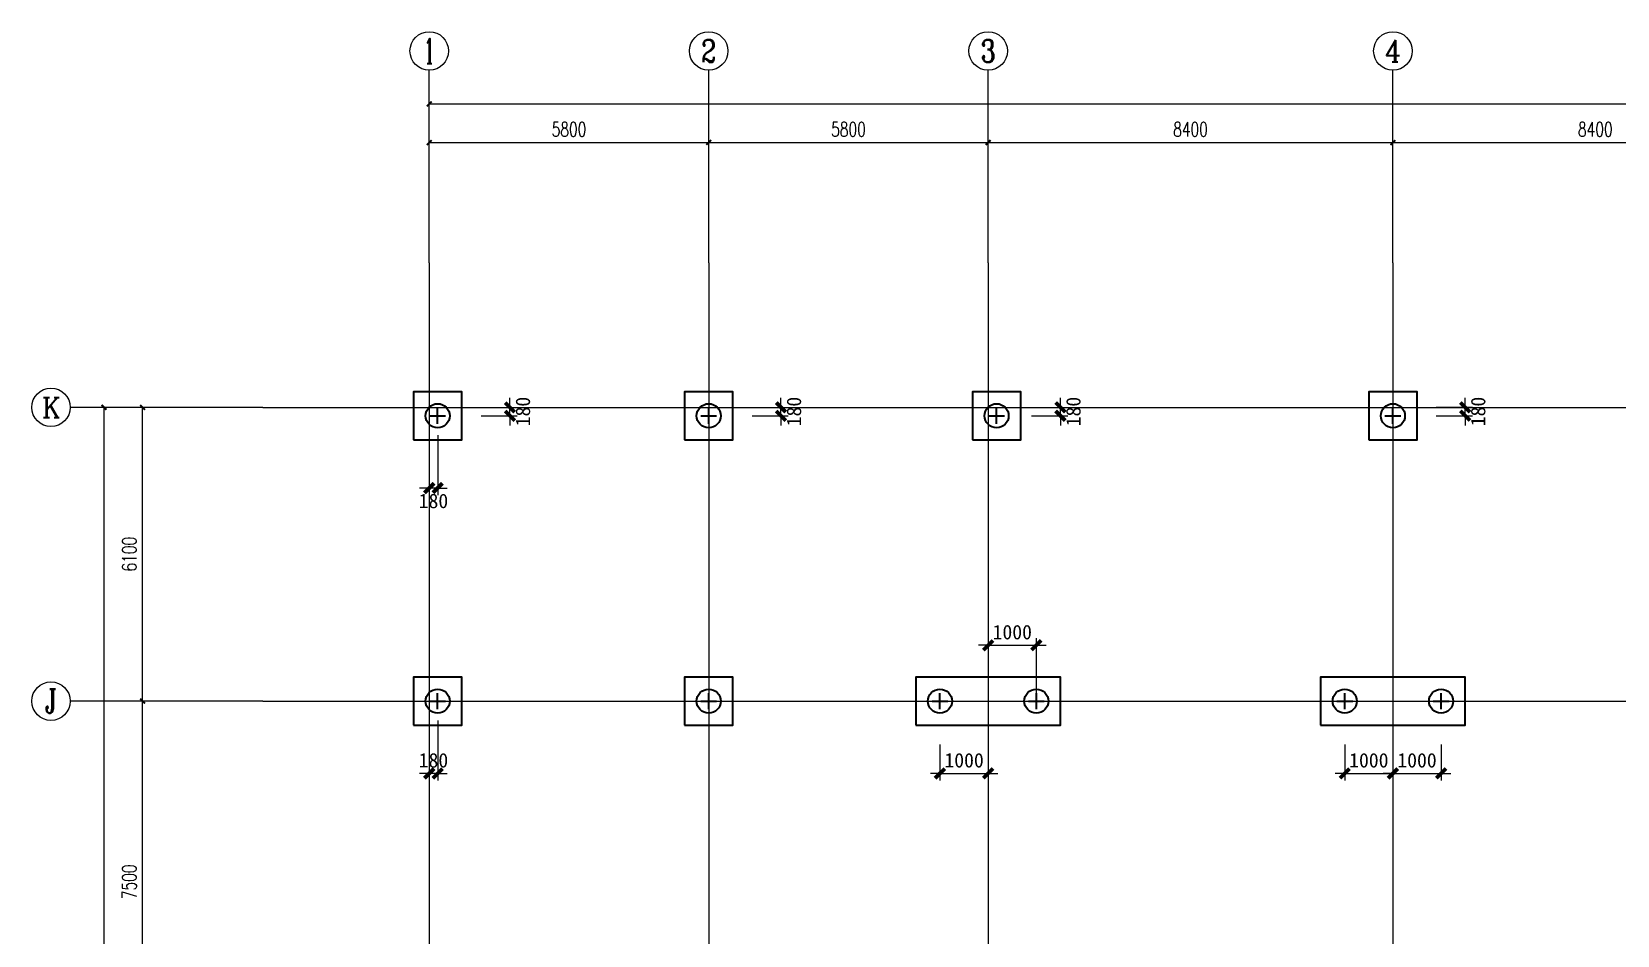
# Model space of a CAD drawing. Header units: millimetres. Extents: x -8252 to 341964, y -299084 to 206355.
# Drawn here: x -8252 to 24654, y 43938 to 62700 of the extents above; entities that cross this region are included whole.
import ezdxf
from ezdxf.enums import TextEntityAlignment as Align

# ---------------------------------------------------------------- set-up
doc = ezdxf.new("R2010")
doc.units = ezdxf.units.MM
doc.header["$LTSCALE"] = 500
doc.header["$PDMODE"] = 2
doc.header["$PDSIZE"] = 200
doc.linetypes.add('DASHDOT', pattern=[25.4, 12.7, -6.35, 0, -6.35])
for name, color, linetype in [('AXIS', 3, 'Continuous'), ('AXIS_TEXT', 7, 'Continuous'), ('dim____', 70, 'Continuous'), ('DOTE', 20, 'DASHDOT')]:
    doc.layers.add(name, color=color, linetype=linetype)
doc.layers.add('s121', color=2, linetype='Continuous', lineweight=35)
doc.layers.add('zkz', color=200, linetype='Continuous', lineweight=35)
doc.styles.add('_TCH_AXIS', font='COMPLEX', dxfattribs={"bigfont": 'GBCBIG'})
doc.styles.add('_TCH_DIM_T3', font='SIMPLEX', dxfattribs={"width": 0.705882, "bigfont": 'GBCBIG'})
doc.styles.add('COMPLEX', font='COMPLEX')
doc.styles.add('宋体', font='')
doc.styles.get('宋体').set_extended_font_data('宋体')
doc.dimstyles.new('_TCH_ARCH&&100', dxfattribs={"dimtxt": 297.5, "dimasz": 100, "dimexe": 250, "dimexo": 300, "dimgap": 126.25, "dimtad": 1, "dimdec": 0, "dimzin": 0, "dimdsep": 46, "dimtxsty": '_TCH_DIM_T3', "dimblk": 'ARCHTICK', "dimcen": 0.09, "dimclrt": 7, "dimazin": 2, "dimtfac": 1, "dimtdec": 0, "dimtix": 1, "dimtmove": 2, "dimatfit": 3, "dimfxl": 100, "dimtolj": 1, "dimtzin": 0, "dimarcsym": 0})
doc.dimstyles.new('ISO-25', dxfattribs={"dimtxt": 2.5, "dimasz": 2.5, "dimexe": 1.25, "dimexo": 0.625, "dimtad": 1, "dimtxsty": 'Standard', "dimcen": 2.5, "dimadec": 0, "dimazin": 0, "dimtfac": 1, "dimtmove": 0, "dimatfit": 3, "dimfxl": 1, "dimarcsym": 0})

# ---------------------------------------------------------------- blocks, each defined once
blk = doc.blocks.new('_ArchTick')
at = {"color": 0, "linetype": 'ByBlock', "const_width": 0.4}
blk.add_lwpolyline([(-0.5, -0.5), (0.5, 0.5)], dxfattribs=at)
blk = doc.blocks.new('*D513')
at = {"layer": 'Defpoints', "color": 0, "transparency": 16777216}
for p in [(673, 54900), (673, 54725), (1673, 54900)]:
    blk.add_point(p, dxfattribs=at)
at = {"layer": 'dim____', "color": 0, "lineweight": -2, "transparency": 16777216}
for p, q in [((1673, 54900), (1673, 55100)), ((1073, 54900), (1823, 54900)), ((1073, 54725), (1823, 54725)), ((1673, 54725), (1673, 54900)), ((1673, 54725), (1673, 54525))]:
    blk.add_line(p, q, dxfattribs=at)
at = {"layer": 'dim____', "color": 0, "lineweight": -2, "transparency": 16777216, "xscale": 200, "yscale": 200, "zscale": 200}
for p, rotation in [((1673, 54900), 270), ((1673, 54725), 90)]:
    blk.add_blockref('_ArchTick', p, dxfattribs=dict(at, rotation=rotation))
at = {"layer": 'dim____', "color": 7, "transparency": 16777216, "insert": (1943, 54813), "char_height": 300, "attachment_point": 5, "rotation": 90, "style": '宋体'}
blk.add_mtext('180', dxfattribs=at)
blk = doc.blocks.new('*D514')
at = {"layer": 'Defpoints', "color": 0, "transparency": 16777216}
for p in [(173, 54725), (-2, 54225), (-2, 53225)]:
    blk.add_point(p, dxfattribs=at)
at = {"layer": 'dim____', "color": 0, "lineweight": -2, "transparency": 16777216}
for p, q in [((173, 54325), (173, 53075)), ((-2, 53825), (-2, 53075)), ((-2, 53225), (-202, 53225)), ((173, 53225), (-2, 53225)), ((173, 53225), (373, 53225))]:
    blk.add_line(p, q, dxfattribs=at)
at = {"layer": 'dim____', "color": 0, "lineweight": -2, "transparency": 16777216, "xscale": 200, "yscale": 200, "zscale": 200}
blk.add_blockref('_ArchTick', (-2, 53225), dxfattribs=at)
at = {"layer": 'dim____', "color": 0, "lineweight": -2, "transparency": 16777216, "xscale": 200, "yscale": 200, "zscale": 200, "rotation": 180}
blk.add_blockref('_ArchTick', (173, 53225), dxfattribs=at)
at = {"layer": 'dim____', "color": 7, "transparency": 16777216, "insert": (85, 52955), "char_height": 300, "attachment_point": 5, "style": '宋体'}
blk.add_mtext('180', dxfattribs=at)
blk = doc.blocks.new('*D517')
at = {"layer": 'Defpoints', "color": 0, "transparency": 16777216}
for p in [(173, 48800), (-2, 48300), (-2, 47300)]:
    blk.add_point(p, dxfattribs=at)
at = {"layer": 'dim____', "color": 0, "lineweight": -2, "transparency": 16777216}
for p, q in [((173, 48400), (173, 47150)), ((-2, 47900), (-2, 47150)), ((-2, 47300), (-202, 47300)), ((173, 47300), (-2, 47300)), ((173, 47300), (373, 47300))]:
    blk.add_line(p, q, dxfattribs=at)
at = {"layer": 'dim____', "color": 0, "lineweight": -2, "transparency": 16777216, "xscale": 200, "yscale": 200, "zscale": 200}
blk.add_blockref('_ArchTick', (-2, 47300), dxfattribs=at)
at = {"layer": 'dim____', "color": 0, "lineweight": -2, "transparency": 16777216, "xscale": 200, "yscale": 200, "zscale": 200, "rotation": 180}
blk.add_blockref('_ArchTick', (173, 47300), dxfattribs=at)
at = {"layer": 'dim____', "color": 7, "transparency": 16777216, "insert": (85, 47570), "char_height": 300, "attachment_point": 5, "style": '宋体'}
blk.add_mtext('180', dxfattribs=at)
blk = doc.blocks.new('*D536')
at = {"layer": 'Defpoints', "color": 0, "transparency": 16777216}
for p in [(6298, 54900), (6298, 54725), (7298, 54900)]:
    blk.add_point(p, dxfattribs=at)
at = {"layer": 'dim____', "color": 0, "lineweight": -2, "transparency": 16777216}
for p, q in [((7298, 54900), (7298, 55100)), ((6698, 54900), (7448, 54900)), ((6698, 54725), (7448, 54725)), ((7298, 54725), (7298, 54900)), ((7298, 54725), (7298, 54525))]:
    blk.add_line(p, q, dxfattribs=at)
at = {"layer": 'dim____', "color": 0, "lineweight": -2, "transparency": 16777216, "xscale": 200, "yscale": 200, "zscale": 200}
for p, rotation in [((7298, 54900), 270), ((7298, 54725), 90)]:
    blk.add_blockref('_ArchTick', p, dxfattribs=dict(at, rotation=rotation))
at = {"layer": 'dim____', "color": 7, "transparency": 16777216, "insert": (7568, 54813), "char_height": 300, "attachment_point": 5, "rotation": 90, "style": '宋体'}
blk.add_mtext('180', dxfattribs=at)
blk = doc.blocks.new('*D538')
at = {"layer": 'Defpoints', "color": 0, "transparency": 16777216}
for p in [(12098, 54900), (12098, 54725), (13098, 54900)]:
    blk.add_point(p, dxfattribs=at)
at = {"layer": 'dim____', "color": 0, "lineweight": -2, "transparency": 16777216}
for p, q in [((13098, 54900), (13098, 55100)), ((12498, 54900), (13248, 54900)), ((12498, 54725), (13248, 54725)), ((13098, 54725), (13098, 54900)), ((13098, 54725), (13098, 54525))]:
    blk.add_line(p, q, dxfattribs=at)
at = {"layer": 'dim____', "color": 0, "lineweight": -2, "transparency": 16777216, "xscale": 200, "yscale": 200, "zscale": 200}
for p, rotation in [((13098, 54900), 270), ((13098, 54725), 90)]:
    blk.add_blockref('_ArchTick', p, dxfattribs=dict(at, rotation=rotation))
at = {"layer": 'dim____', "color": 7, "transparency": 16777216, "insert": (13368, 54813), "char_height": 300, "attachment_point": 5, "rotation": 90, "style": '宋体'}
blk.add_mtext('180', dxfattribs=at)
blk = doc.blocks.new('*D540')
at = {"layer": 'Defpoints', "color": 0, "transparency": 16777216}
for p in [(20498, 54901), (20498, 54726), (21498, 54901)]:
    blk.add_point(p, dxfattribs=at)
at = {"layer": 'dim____', "color": 0, "lineweight": -2, "transparency": 16777216}
for p, q in [((21498, 54901), (21498, 55101)), ((20898, 54901), (21648, 54901)), ((20898, 54726), (21648, 54726)), ((21498, 54726), (21498, 54901)), ((21498, 54726), (21498, 54526))]:
    blk.add_line(p, q, dxfattribs=at)
at = {"layer": 'dim____', "color": 0, "lineweight": -2, "transparency": 16777216, "xscale": 200, "yscale": 200, "zscale": 200}
for p, rotation in [((21498, 54901), 270), ((21498, 54726), 90)]:
    blk.add_blockref('_ArchTick', p, dxfattribs=dict(at, rotation=rotation))
at = {"layer": 'dim____', "color": 7, "transparency": 16777216, "insert": (21768, 54814), "char_height": 300, "attachment_point": 5, "rotation": 90, "style": '宋体'}
blk.add_mtext('180', dxfattribs=at)
blk = doc.blocks.new('*D559')
at = {"layer": 'Defpoints', "color": 0, "transparency": 16777216}
for p in [(11598, 50961), (10598, 48300), (11598, 47300)]:
    blk.add_point(p, dxfattribs=at)
at = {"layer": 'dim____', "color": 0, "lineweight": -2, "transparency": 16777216}
for p, q in [((11598, 50561), (11598, 47150)), ((10598, 47900), (10598, 47150)), ((10598, 47300), (10398, 47300)), ((10598, 47300), (11598, 47300)), ((11598, 47300), (11798, 47300))]:
    blk.add_line(p, q, dxfattribs=at)
at = {"layer": 'dim____', "color": 0, "lineweight": -2, "transparency": 16777216, "xscale": 200, "yscale": 200, "zscale": 200}
blk.add_blockref('_ArchTick', (10598, 47300), dxfattribs=at)
at = {"layer": 'dim____', "color": 0, "lineweight": -2, "transparency": 16777216, "xscale": 200, "yscale": 200, "zscale": 200, "rotation": 180}
blk.add_blockref('_ArchTick', (11598, 47300), dxfattribs=at)
at = {"layer": 'dim____', "color": 7, "transparency": 16777216, "insert": (11098, 47570), "char_height": 300, "attachment_point": 5, "style": '宋体'}
blk.add_mtext('1000', dxfattribs=at)
blk = doc.blocks.new('*D560')
at = {"layer": 'Defpoints', "color": 0, "transparency": 16777216}
for p in [(11598, 50961), (12598, 49961), (12598, 48300)]:
    blk.add_point(p, dxfattribs=at)
at = {"layer": 'dim____', "color": 0, "lineweight": -2, "transparency": 16777216}
for p, q in [((11598, 50561), (11598, 49811)), ((12598, 48700), (12598, 50111)), ((11598, 49961), (11398, 49961)), ((11598, 49961), (12598, 49961)), ((12598, 49961), (12798, 49961))]:
    blk.add_line(p, q, dxfattribs=at)
at = {"layer": 'dim____', "color": 0, "lineweight": -2, "transparency": 16777216, "xscale": 200, "yscale": 200, "zscale": 200}
blk.add_blockref('_ArchTick', (11598, 49961), dxfattribs=at)
at = {"layer": 'dim____', "color": 0, "lineweight": -2, "transparency": 16777216, "xscale": 200, "yscale": 200, "zscale": 200, "rotation": 180}
blk.add_blockref('_ArchTick', (12598, 49961), dxfattribs=at)
at = {"layer": 'dim____', "color": 7, "transparency": 16777216, "insert": (12098, 50231), "char_height": 300, "attachment_point": 5, "style": '宋体'}
blk.add_mtext('1000', dxfattribs=at)
blk = doc.blocks.new('*D561')
at = {"layer": 'Defpoints', "color": 0, "transparency": 16777216}
for p in [(18998, 48300), (19998, 48300), (19998, 47300)]:
    blk.add_point(p, dxfattribs=at)
at = {"layer": 'dim____', "color": 0, "lineweight": -2, "transparency": 16777216}
for p, q in [((18998, 47900), (18998, 47150)), ((19998, 47900), (19998, 47150)), ((18998, 47300), (18798, 47300)), ((18998, 47300), (19998, 47300)), ((19998, 47300), (20198, 47300))]:
    blk.add_line(p, q, dxfattribs=at)
at = {"layer": 'dim____', "color": 0, "lineweight": -2, "transparency": 16777216, "xscale": 200, "yscale": 200, "zscale": 200}
blk.add_blockref('_ArchTick', (18998, 47300), dxfattribs=at)
at = {"layer": 'dim____', "color": 0, "lineweight": -2, "transparency": 16777216, "xscale": 200, "yscale": 200, "zscale": 200, "rotation": 180}
blk.add_blockref('_ArchTick', (19998, 47300), dxfattribs=at)
at = {"layer": 'dim____', "color": 7, "transparency": 16777216, "insert": (19498, 47570), "char_height": 300, "attachment_point": 5, "style": '宋体'}
blk.add_mtext('1000', dxfattribs=at)
blk = doc.blocks.new('*D562')
at = {"layer": 'Defpoints', "color": 0, "transparency": 16777216}
for p in [(19998, 48300), (20998, 48300), (20998, 47300)]:
    blk.add_point(p, dxfattribs=at)
at = {"layer": 'dim____', "color": 0, "lineweight": -2, "transparency": 16777216}
for p, q in [((19998, 47900), (19998, 47150)), ((20998, 47900), (20998, 47150)), ((19998, 47300), (19798, 47300)), ((19998, 47300), (20998, 47300)), ((20998, 47300), (21198, 47300))]:
    blk.add_line(p, q, dxfattribs=at)
at = {"layer": 'dim____', "color": 0, "lineweight": -2, "transparency": 16777216, "xscale": 200, "yscale": 200, "zscale": 200}
blk.add_blockref('_ArchTick', (19998, 47300), dxfattribs=at)
at = {"layer": 'dim____', "color": 0, "lineweight": -2, "transparency": 16777216, "xscale": 200, "yscale": 200, "zscale": 200, "rotation": 180}
blk.add_blockref('_ArchTick', (20998, 47300), dxfattribs=at)
at = {"layer": 'dim____', "color": 7, "transparency": 16777216, "insert": (20498, 47570), "char_height": 300, "attachment_point": 5, "style": '宋体'}
blk.add_mtext('1000', dxfattribs=at)
blk = doc.blocks.new('_AXISO')
blk.add_circle((0, 0), 0.5)
at = {"layer": 'AXIS_TEXT', "style": 'COMPLEX', "width": 1.041667}
blk.add_attdef('A', text='', height=0.56, dxfattribs=at).set_placement((-0.25, -0.28), (0.25, -0.28), align=Align.FIT)
blk = doc.blocks.new('*D811')
at = {"layer": 'AXIS', "color": 0, "lineweight": -2, "transparency": 16777216}
for p, q in [((-2, 58200), (-2, 61450)), ((72498, 58200), (72498, 61450)), ((-2, 61200), (72498, 61200))]:
    blk.add_line(p, q, dxfattribs=at)
at = {"layer": 'Defpoints', "color": 0, "transparency": 16777216}
for p in [(72498, 61200), (-2, 57900), (72498, 57900)]:
    blk.add_point(p, dxfattribs=at)
at = {"layer": 'AXIS', "color": 0, "lineweight": -2, "transparency": 16777216, "xscale": 100, "yscale": 100, "zscale": 100, "rotation": 180}
blk.add_blockref('_ArchTick', (-2, 61200), dxfattribs=at)
at = {"layer": 'AXIS', "color": 0, "lineweight": -2, "transparency": 16777216, "xscale": 100, "yscale": 100, "zscale": 100}
blk.add_blockref('_ArchTick', (72498, 61200), dxfattribs=at)
at = {"layer": 'AXIS', "color": 7, "transparency": 16777216, "insert": (36248, 61475), "char_height": 297.5, "attachment_point": 5, "style": '_TCH_DIM_T3'}
blk.add_mtext('\\A1;72500', dxfattribs=at)
blk = doc.blocks.new('*D812')
at = {"layer": 'AXIS', "color": 0, "lineweight": -2, "transparency": 16777216}
for p, q in [((-2, 58200), (-2, 60650)), ((5798, 58200), (5798, 60650)), ((-2, 60400), (5798, 60400))]:
    blk.add_line(p, q, dxfattribs=at)
at = {"layer": 'Defpoints', "color": 0, "transparency": 16777216}
for p in [(5798, 60400), (-2, 57900), (5798, 57900)]:
    blk.add_point(p, dxfattribs=at)
at = {"layer": 'AXIS', "color": 0, "lineweight": -2, "transparency": 16777216, "xscale": 100, "yscale": 100, "zscale": 100, "rotation": 180}
blk.add_blockref('_ArchTick', (-2, 60400), dxfattribs=at)
at = {"layer": 'AXIS', "color": 0, "lineweight": -2, "transparency": 16777216, "xscale": 100, "yscale": 100, "zscale": 100}
blk.add_blockref('_ArchTick', (5798, 60400), dxfattribs=at)
at = {"layer": 'AXIS', "color": 7, "transparency": 16777216, "insert": (2898, 60675), "char_height": 297.5, "attachment_point": 5, "style": '_TCH_DIM_T3'}
blk.add_mtext('\\A1;5800', dxfattribs=at)
blk = doc.blocks.new('*D813')
at = {"layer": 'AXIS', "color": 0, "lineweight": -2, "transparency": 16777216}
for p, q in [((5798, 58200), (5798, 60650)), ((11598, 58200), (11598, 60650)), ((5798, 60400), (11598, 60400))]:
    blk.add_line(p, q, dxfattribs=at)
at = {"layer": 'Defpoints', "color": 0, "transparency": 16777216}
for p in [(11598, 60400), (5798, 57900), (11598, 57900)]:
    blk.add_point(p, dxfattribs=at)
at = {"layer": 'AXIS', "color": 0, "lineweight": -2, "transparency": 16777216, "xscale": 100, "yscale": 100, "zscale": 100, "rotation": 180}
blk.add_blockref('_ArchTick', (5798, 60400), dxfattribs=at)
at = {"layer": 'AXIS', "color": 0, "lineweight": -2, "transparency": 16777216, "xscale": 100, "yscale": 100, "zscale": 100}
blk.add_blockref('_ArchTick', (11598, 60400), dxfattribs=at)
at = {"layer": 'AXIS', "color": 7, "transparency": 16777216, "insert": (8698, 60675), "char_height": 297.5, "attachment_point": 5, "style": '_TCH_DIM_T3'}
blk.add_mtext('\\A1;5800', dxfattribs=at)
blk = doc.blocks.new('*D814')
at = {"layer": 'AXIS', "color": 0, "lineweight": -2, "transparency": 16777216}
for p, q in [((11598, 58200), (11598, 60650)), ((19998, 58200), (19998, 60650)), ((11598, 60400), (19998, 60400))]:
    blk.add_line(p, q, dxfattribs=at)
at = {"layer": 'Defpoints', "color": 0, "transparency": 16777216}
for p in [(19998, 60400), (11598, 57900), (19998, 57900)]:
    blk.add_point(p, dxfattribs=at)
at = {"layer": 'AXIS', "color": 0, "lineweight": -2, "transparency": 16777216, "xscale": 100, "yscale": 100, "zscale": 100, "rotation": 180}
blk.add_blockref('_ArchTick', (11598, 60400), dxfattribs=at)
at = {"layer": 'AXIS', "color": 0, "lineweight": -2, "transparency": 16777216, "xscale": 100, "yscale": 100, "zscale": 100}
blk.add_blockref('_ArchTick', (19998, 60400), dxfattribs=at)
at = {"layer": 'AXIS', "color": 7, "transparency": 16777216, "insert": (15798, 60675), "char_height": 297.5, "attachment_point": 5, "style": '_TCH_DIM_T3'}
blk.add_mtext('\\A1;8400', dxfattribs=at)
blk = doc.blocks.new('*D815')
at = {"layer": 'AXIS', "color": 0, "lineweight": -2, "transparency": 16777216}
for p, q in [((19998, 58200), (19998, 60650)), ((28398, 58200), (28398, 60650)), ((19998, 60400), (28398, 60400))]:
    blk.add_line(p, q, dxfattribs=at)
at = {"layer": 'Defpoints', "color": 0, "transparency": 16777216}
for p in [(28398, 60400), (19998, 57900), (28398, 57900)]:
    blk.add_point(p, dxfattribs=at)
at = {"layer": 'AXIS', "color": 0, "lineweight": -2, "transparency": 16777216, "xscale": 100, "yscale": 100, "zscale": 100, "rotation": 180}
blk.add_blockref('_ArchTick', (19998, 60400), dxfattribs=at)
at = {"layer": 'AXIS', "color": 0, "lineweight": -2, "transparency": 16777216, "xscale": 100, "yscale": 100, "zscale": 100}
blk.add_blockref('_ArchTick', (28398, 60400), dxfattribs=at)
at = {"layer": 'AXIS', "color": 7, "transparency": 16777216, "insert": (24198, 60675), "char_height": 297.5, "attachment_point": 5, "style": '_TCH_DIM_T3'}
blk.add_mtext('\\A1;8400', dxfattribs=at)
blk = doc.blocks.new('*D845')
at = {"layer": 'AXIS', "color": 0, "lineweight": -2, "transparency": 16777216}
for p, q in [((-3752, 54900), (-7002, 54900)), ((-6752, 0), (-6752, 54900)), ((-3752, 0), (-7002, 0))]:
    blk.add_line(p, q, dxfattribs=at)
at = {"layer": 'Defpoints', "color": 0, "transparency": 16777216}
for p in [(-6752, 54900), (-3452, 54900), (-3452, 0)]:
    blk.add_point(p, dxfattribs=at)
at = {"layer": 'AXIS', "color": 0, "lineweight": -2, "transparency": 16777216, "xscale": 100, "yscale": 100, "zscale": 100}
for p, rotation in [((-6752, 54900), 90), ((-6752, 0), 270)]:
    blk.add_blockref('_ArchTick', p, dxfattribs=dict(at, rotation=rotation))
at = {"layer": 'AXIS', "color": 7, "transparency": 16777216, "insert": (-7027, 27450), "char_height": 297.5, "attachment_point": 5, "rotation": 90, "style": '_TCH_DIM_T3'}
blk.add_mtext('\\A1;54900', dxfattribs=at)
blk = doc.blocks.new('*D853')
at = {"layer": 'AXIS', "color": 0, "lineweight": -2, "transparency": 16777216}
for p, q in [((-3752, 48800), (-6202, 48800)), ((-5952, 41300), (-5952, 48800)), ((-3752, 41300), (-6202, 41300))]:
    blk.add_line(p, q, dxfattribs=at)
at = {"layer": 'Defpoints', "color": 0, "transparency": 16777216}
for p in [(-5952, 48800), (-3452, 48800), (-3452, 41300)]:
    blk.add_point(p, dxfattribs=at)
at = {"layer": 'AXIS', "color": 0, "lineweight": -2, "transparency": 16777216, "xscale": 100, "yscale": 100, "zscale": 100}
for p, rotation in [((-5952, 48800), 90), ((-5952, 41300), 270)]:
    blk.add_blockref('_ArchTick', p, dxfattribs=dict(at, rotation=rotation))
at = {"layer": 'AXIS', "color": 7, "transparency": 16777216, "insert": (-6227, 45050), "char_height": 297.5, "attachment_point": 5, "rotation": 90, "style": '_TCH_DIM_T3'}
blk.add_mtext('\\A1;7500', dxfattribs=at)
blk = doc.blocks.new('*D854')
at = {"layer": 'AXIS', "color": 0, "lineweight": -2, "transparency": 16777216}
for p, q in [((-3752, 54900), (-6202, 54900)), ((-5952, 48800), (-5952, 54900)), ((-3752, 48800), (-6202, 48800))]:
    blk.add_line(p, q, dxfattribs=at)
at = {"layer": 'Defpoints', "color": 0, "transparency": 16777216}
for p in [(-5952, 54900), (-3452, 54900), (-3452, 48800)]:
    blk.add_point(p, dxfattribs=at)
at = {"layer": 'AXIS', "color": 0, "lineweight": -2, "transparency": 16777216, "xscale": 100, "yscale": 100, "zscale": 100}
for p, rotation in [((-5952, 54900), 90), ((-5952, 48800), 270)]:
    blk.add_blockref('_ArchTick', p, dxfattribs=dict(at, rotation=rotation))
at = {"layer": 'AXIS', "color": 7, "transparency": 16777216, "insert": (-6227, 51850), "char_height": 297.5, "attachment_point": 5, "rotation": 90, "style": '_TCH_DIM_T3'}
blk.add_mtext('\\A1;6100', dxfattribs=at)

msp = doc.modelspace()

# ---------------------------------------------------------------- linework, layer by layer
at = {"layer": 'AXIS'}
for p, q in [((-2.472, 57900.374), (-2.472, 61900.374)), ((5797.528, 57900.374), (5797.528, 61900.374)), ((11597.528, 57900.374), (11597.528, 61900.374)), ((19997.714, 57900.374), (19997.714, 61900.374)), ((-3452.472, 54900.374), (-7452.472, 54900.374)), ((-3452.472, 48800.374), (-7452.472, 48800.374))]:
    msp.add_line(p, q, dxfattribs=at)
at = {"layer": 'DOTE', "ltscale": 5}
for p, q in [((-2.472, 57900.374), (-2.472, -3449.626)), ((5797.528, 57900.374), (5797.528, -3449.626)), ((11597.528, 57900.374), (11597.528, -3449.626)), ((19997.714, 57900.374), (19997.714, -3448.903)), ((-3452.472, 54900.374), (75497.528, 54900.374)), ((-3452.472, 48800.374), (75497.528, 48800.374))]:
    msp.add_line(p, q, dxfattribs=at)
at = {"layer": 's121'}
for points in [[(-327.472, 54225.374), (672.528, 54225.374), (672.528, 55225.374), (-327.472, 55225.374)], [(5297.528, 54225.374), (6297.528, 54225.374), (6297.528, 55225.374), (5297.528, 55225.374)], [(11272.528, 54225.374), (12272.528, 54225.374), (12272.528, 55225.374), (11272.528, 55225.374)], [(19497.714, 54225.374), (20497.714, 54225.374), (20497.714, 55225.374), (19497.714, 55225.374)], [(-327.472, 48300.374), (672.528, 48300.374), (672.528, 49300.374), (-327.472, 49300.374)], [(5297.528, 48300.374), (6297.528, 48300.374), (6297.528, 49300.374), (5297.528, 49300.374)], [(10097.528, 48300.374), (13097.528, 48300.374), (13097.528, 49300.374), (10097.528, 49300.374)], [(18497.63, 48300.374), (21497.63, 48300.374), (21497.63, 49300.374), (18497.63, 49300.374)]]:
    msp.add_lwpolyline(points, close=True, dxfattribs=at)
at = {"layer": 'zkz'}
for p, q in [((7.528, 54725.374), (337.528, 54725.374)), ((172.528, 54560.374), (172.528, 54890.374)), ((5632.528, 54725.374), (5962.528, 54725.374)), ((5797.528, 54560.374), (5797.528, 54890.374)), ((11607.528, 54725.374), (11937.528, 54725.374)), ((11772.528, 54560.374), (11772.528, 54890.374)), ((19832.714, 54725.374), (20162.714, 54725.374)), ((19997.714, 54560.374), (19997.714, 54890.374)), ((7.528, 48800.374), (337.528, 48800.374)), ((172.528, 48635.374), (172.528, 48965.374)), ((5632.528, 48800.374), (5962.528, 48800.374)), ((5797.528, 48635.374), (5797.528, 48965.374)), ((10432.528, 48800.374), (10762.528, 48800.374)), ((10597.528, 48635.374), (10597.528, 48965.374)), ((12432.528, 48800.374), (12762.528, 48800.374)), ((12597.528, 48635.374), (12597.528, 48965.374)), ((18832.63, 48800.374), (19162.63, 48800.374)), ((18997.63, 48635.374), (18997.63, 48965.374)), ((20832.63, 48800.374), (21162.63, 48800.374)), ((20997.63, 48635.374), (20997.63, 48965.374))]:
    msp.add_line(p, q, dxfattribs=at)
for centre in [(172.528, 54725.374), (5797.528, 54725.374), (11772.528, 54725.374), (19997.714, 54725.374), (172.528, 48800.374), (5797.528, 48800.374), (10597.528, 48800.374), (12597.528, 48800.374), (18997.63, 48800.374), (20997.63, 48800.374)]:
    msp.add_circle(centre, 250, dxfattribs=at)

# ---------------------------------------------------------------- block references
at = {"layer": 'AXIS'}
ref = msp.add_blockref('_AXISO', (-2.472, 62300.374), dxfattribs=dict(at, xscale=800, yscale=800, zscale=800))
ref.add_attrib('A', '1', dxfattribs={"layer": 'AXIS_TEXT', "height": 514.721, "style": '_TCH_AXIS'}).set_placement((-112.769, 62043.013), (107.826, 62043.013), align=Align.FIT)
ref = msp.add_blockref('_AXISO', (5797.528, 62300.374), dxfattribs=dict(at, xscale=800, yscale=800, zscale=800))
ref.add_attrib('A', '2', dxfattribs={"layer": 'AXIS_TEXT', "height": 465.948, "style": '_TCH_AXIS'}).set_placement((5642.212, 62067.4), (5952.844, 62067.4), align=Align.FIT)
ref = msp.add_blockref('_AXISO', (11597.528, 62300.374), dxfattribs=dict(at, xscale=800, yscale=800, zscale=800))
ref.add_attrib('A', '3', dxfattribs={"layer": 'AXIS_TEXT', "height": 465.948, "style": '_TCH_AXIS'}).set_placement((11442.212, 62067.4), (11752.844, 62067.4), align=Align.FIT)
ref = msp.add_blockref('_AXISO', (19997.714, 62300.374), dxfattribs=dict(at, xscale=800, yscale=800, zscale=800))
ref.add_attrib('A', '4', dxfattribs={"layer": 'AXIS_TEXT', "height": 445.442, "style": '_TCH_AXIS'}).set_placement((19828.022, 62077.653), (20167.406, 62077.653), align=Align.FIT)
ref = msp.add_blockref('_AXISO', (-7852.472, 54900.374), dxfattribs=dict(at, xscale=800, yscale=800, zscale=800))
ref.add_attrib('A', 'K', dxfattribs={"layer": 'AXIS_TEXT', "height": 415.26, "style": '_TCH_AXIS'}).set_placement((-8040.328, 54692.744), (-7664.616, 54692.744), align=Align.FIT)
ref = msp.add_blockref('_AXISO', (-7852.472, 48800.374), dxfattribs=dict(at, xscale=800, yscale=800, zscale=800))
ref.add_attrib('A', 'J', dxfattribs={"layer": 'AXIS_TEXT', "height": 496.066, "style": '_TCH_AXIS'}).set_placement((-7982.394, 48552.341), (-7722.55, 48552.341), align=Align.FIT)

# ---------------------------------------------------------------- dimensions: what is measured, and where the dimension line sits
for p1, p2, distance, picture, middle in [((-2.472, 57900.374), (72497.528, 57900.374), 3300, '*D811', (36247.528, 61475.374)), ((-2.472, 57900.374), (5797.528, 57900.374), 2500, '*D812', (2897.528, 60675.374)), ((5797.528, 57900.374), (11597.528, 57900.374), 2500, '*D813', (8697.528, 60675.374)), ((11597.528, 57900.374), (19997.714, 57900.374), 2500, '*D814', (15797.621, 60675.374)), ((19997.714, 57900.374), (28397.528, 57900.374), 2500, '*D815', (24197.621, 60675.374)), ((-3452.472, 0.374), (-3452.472, 54900.374), 3300, '*D845', (-7027.472, 27450.374)), ((-3452.472, 48800.374), (-3452.472, 54900.374), 2500, '*D854', (-6227.472, 51850.374)), ((-3452.472, 41300.374), (-3452.472, 48800.374), 2500, '*D853', (-6227.472, 45050.374))]:
    dim = msp.add_aligned_dim(p1=p1, p2=p2, distance=distance, dimstyle='_TCH_ARCH&&100', dxfattribs=at)
    dim.commit()
    dim.dimension.update_dxf_attribs({"geometry": picture, "text_midpoint": middle})
at = {"layer": 'dim____'}
for base, p1, p2, picture, middle in [((1672.528, 54900.374), (672.528, 54725.374), (672.528, 54900.374), '*D513', (1942.528, 54812.874)), ((7297.528, 54900.374), (6297.528, 54725.374), (6297.528, 54900.374), '*D536', (7567.528, 54812.874)), ((13097.528, 54900.374), (12097.528, 54725.374), (12097.528, 54900.374), '*D538', (13367.528, 54812.874)), ((21497.714, 54901.097), (20497.714, 54726.097), (20497.714, 54901.097), '*D540', (21767.714, 54813.597))]:
    dim = msp.add_linear_dim(base=base, p1=p1, p2=p2, angle=90, dimstyle='ISO-25', override={"dimtxt": 300, "dimasz": 200, "dimexe": 150, "dimexo": 400, "dimgap": 120, "dimtad": 2, "dimrnd": 10, "dimtxsty": '宋体', "dimblk1": 'ArchTick', "dimblk2": 'ArchTick', "dimsah": 1, "dimdle": 150, "dimclrt": 7, "dimtix": 1}, dxfattribs=at)
    dim.commit()
    dim.dimension.update_dxf_attribs({"geometry": picture, "text_midpoint": middle})
for base, p1, p2, override, picture, middle in [((-2.472, 53225.374), (172.528, 54725.374), (-2.472, 54225.374), {"dimtxt": 300, "dimasz": 200, "dimexe": 150, "dimexo": 400, "dimgap": 120, "dimtad": 2, "dimrnd": 10, "dimtxsty": '宋体', "dimblk1": 'ArchTick', "dimblk2": 'ArchTick', "dimsah": 1, "dimdle": 150, "dimclrt": 7, "dimtix": 1}, '*D514', (85.028, 52955.374)), ((11597.528, 47300.374), (10597.528, 48300.374), (11597.528, 50961.042), {"dimtxt": 300, "dimasz": 200, "dimexe": 150, "dimexo": 400, "dimgap": 120, "dimtad": 1, "dimrnd": 100, "dimtxsty": '宋体', "dimblk1": 'ArchTick', "dimblk2": 'ArchTick', "dimsah": 1, "dimdle": 150, "dimclrt": 7, "dimtix": 1, "dimtmove": 0}, '*D559', (11097.528, 47570.374)), ((12597.528, 49961.042), (11597.528, 50961.042), (12597.528, 48300.374), {"dimtxt": 300, "dimasz": 200, "dimexe": 150, "dimexo": 400, "dimgap": 120, "dimtad": 1, "dimrnd": 100, "dimtxsty": '宋体', "dimblk1": 'ArchTick', "dimblk2": 'ArchTick', "dimsah": 1, "dimdle": 150, "dimclrt": 7, "dimtix": 1, "dimtmove": 0}, '*D560', (12097.528, 50231.042)), ((-2.472, 47300.374), (172.528, 48800.374), (-2.472, 48300.374), {"dimtxt": 300, "dimasz": 200, "dimexe": 150, "dimexo": 400, "dimgap": 120, "dimtad": 1, "dimrnd": 10, "dimtxsty": '宋体', "dimblk1": 'ArchTick', "dimblk2": 'ArchTick', "dimsah": 1, "dimdle": 150, "dimclrt": 7, "dimtix": 1, "dimtmove": 0}, '*D517', (85.028, 47570.374)), ((19997.63, 47300.374), (18997.63, 48300.374), (19997.63, 48300.374), {"dimtxt": 300, "dimasz": 200, "dimexe": 150, "dimexo": 400, "dimgap": 120, "dimtad": 1, "dimrnd": 100, "dimtxsty": '宋体', "dimblk1": 'ArchTick', "dimblk2": 'ArchTick', "dimsah": 1, "dimdle": 150, "dimclrt": 7, "dimtix": 1, "dimtmove": 0}, '*D561', (19497.63, 47570.374)), ((20997.63, 47300.374), (19997.63, 48300.374), (20997.63, 48300.374), {"dimtxt": 300, "dimasz": 200, "dimexe": 150, "dimexo": 400, "dimgap": 120, "dimtad": 1, "dimrnd": 100, "dimtxsty": '宋体', "dimblk1": 'ArchTick', "dimblk2": 'ArchTick', "dimsah": 1, "dimdle": 150, "dimclrt": 7, "dimtix": 1, "dimtmove": 0}, '*D562', (20497.63, 47570.374))]:
    dim = msp.add_linear_dim(base=base, p1=p1, p2=p2, dimstyle='ISO-25', override=override, dxfattribs=at)
    dim.commit()
    dim.dimension.update_dxf_attribs({"geometry": picture, "text_midpoint": middle})

doc.saveas('drawing.dxf')
